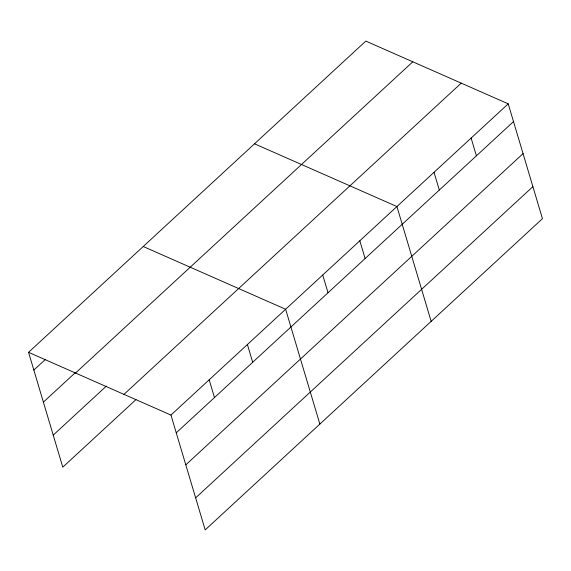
<?xml version="1.0" encoding="UTF-8"?>
<svg xmlns="http://www.w3.org/2000/svg" width="571" height="571" viewBox="0 0 571 571"><rect width="100%" height="100%" fill="white"/><g stroke="black" fill="none" stroke-linecap="round" stroke-linejoin="round"><path stroke-width="0.86" d="M28.55 352.328L365.811 41.098L508.219 103.836L542.45 218.672L205.189 529.902L170.957 415.067L28.55 352.328L62.781 467.164L135.991 399.607M33.839 370.079L45.502 359.316M43.389 402.112L75.136 372.82M75.543 373.034L412.804 61.804M53.231 435.123L106.356 386.103M123.964 394.368L461.225 83.138M170.957 415.067L508.219 103.836M176.253 432.818L513.507 121.587M185.803 464.851L523.057 153.628M195.639 497.862L532.9 186.631M254.516 143.806L396.924 206.545L431.155 321.373M143.221 246.508L285.628 309.254L319.86 424.082M471.118 138.075L476.407 155.819M434.017 172.314L439.313 190.057M359.823 240.784L365.112 258.527M322.722 275.015L328.018 292.766M247.407 344.527L252.696 362.271M209.179 379.794L214.475 397.544"/></g></svg>
